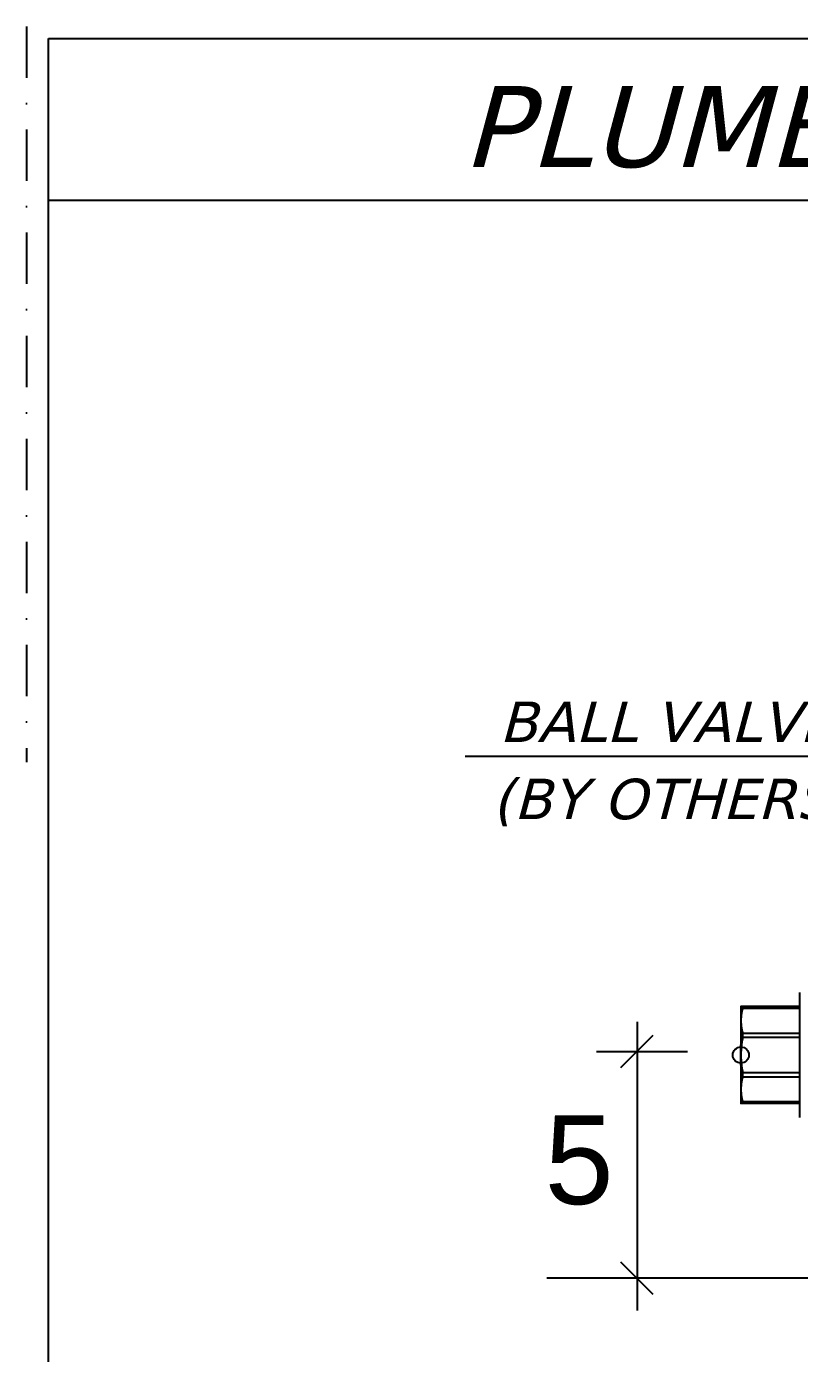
# Model space of a CAD drawing. Extents: x -2975 to 7327, y -1166 to 1029.
# Drawn here: x 5686.9 to 5878.2, y -208.8 to 119.5 of the extents above; entities that cross this region are included whole.
import ezdxf

# ---------------------------------------------------------------- set-up
doc = ezdxf.new("R2010")
doc.units = 0
doc.linetypes.add('DASHDOT', pattern=[25.4, 12.7, -6.35, 0, -6.35])
for name, color, linetype in [('legint', 4, 'Continuous'), ('PLAMPING', 5, 'Continuous'), ('taixt plumbing', 5, 'Continuous')]:
    doc.layers.add(name, color=color, linetype=linetype)
doc.styles.add('ROMANS', font='verdanai.ttf', dxfattribs={"height": 0.4})
doc.styles.get("Standard").update_dxf_attribs({"font": 'arial.ttf'})

# ---------------------------------------------------------------- blocks, each defined once
blk = doc.blocks.new('A$C60660C13')
at = {"layer": 'PLAMPING'}
for p, q in [((2802.13, -53.7), (3281.98, -53.7)), ((3026.8, -191.4), (2905.23, -191.4)), ((2988, -249.72), (2988, -280.72)), ((2973.5, -253.22), (2973.5, -256.74)), ((2988, -253.22), (2973.93, -253.22)), ((2973.93, -253.22), (2988, -253.22)), ((2973.93, -253.22), (2973.93, -253.69)), ((2988, -253.69), (2973.93, -253.69)), ((2947.82, -257), (2947.82, -328.46)), ((2973.5, -256.74), (2973.5, -265.23)), ((2951.73, -260.41), (2943.73, -268.41)), ((2973.93, -259.79), (2988, -259.79)), ((2973.93, -259.79), (2973.93, -260.92)), ((2988, -260.92), (2973.93, -260.92)), ((2960.29, -264.41), (2937.73, -264.41)), ((2973.5, -267.73), (2973.5, -262.73)), ((2973.5, -265.23), (2973.5, -273.71)), ((2973.93, -269.54), (2988, -269.54)), ((2973.93, -269.54), (2973.93, -270.67)), ((2988, -270.67), (2973.93, -270.67)), ((2973.5, -273.71), (2973.5, -277.22)), ((2973.93, -276.76), (2988, -276.76)), ((2973.93, -276.76), (2973.93, -277.22)), ((2988, -277.22), (2973.93, -277.22)), ((2951.82, -324.46), (2943.82, -316.46)), ((3236.49, -320.46), (2925.48, -320.46)), ((2960.38, -320.46), (2937.82, -320.46))]:
    blk.add_line(p, q, dxfattribs=at)
blk.add_lwpolyline([(2802.13, -13.7), (3280.71, -13.7), (3280.71, -678.57), (2802.13, -678.57)], close=True, dxfattribs=at)
for points in [[(2973.93, -253.22), (2973.9, -253.22), (2973.86, -253.22), (2973.83, -253.22), (2973.8, -253.22), (2973.77, -253.22), (2973.74, -253.22), (2973.72, -253.22), (2973.69, -253.22), (2973.67, -253.22), (2973.65, -253.22), (2973.63, -253.22), (2973.61, -253.22), (2973.59, -253.22), (2973.58, -253.22), (2973.56, -253.22), (2973.55, -253.22), (2973.54, -253.22), (2973.53, -253.22), (2973.52, -253.22), (2973.51, -253.22), (2973.5, -253.22), (2973.5, -253.22), (2973.5, -253.22), (2973.5, -253.22)], [(2973.5, -253.22), (2973.5, -253.22), (2973.5, -253.22), (2973.5, -253.22), (2973.51, -253.22), (2973.52, -253.22), (2973.53, -253.22), (2973.54, -253.22), (2973.55, -253.22), (2973.56, -253.22), (2973.58, -253.22), (2973.59, -253.22), (2973.61, -253.22), (2973.63, -253.22), (2973.65, -253.22), (2973.67, -253.22), (2973.69, -253.22), (2973.72, -253.22), (2973.74, -253.22), (2973.77, -253.22), (2973.8, -253.22), (2973.83, -253.22), (2973.86, -253.22), (2973.9, -253.22), (2973.93, -253.22)], [(2973.93, -253.69), (2973.9, -253.82), (2973.86, -253.95), (2973.83, -254.07), (2973.8, -254.2), (2973.77, -254.33), (2973.74, -254.45), (2973.72, -254.58), (2973.69, -254.71), (2973.67, -254.83), (2973.65, -254.96), (2973.63, -255.09), (2973.61, -255.21), (2973.59, -255.34), (2973.58, -255.47), (2973.56, -255.6), (2973.55, -255.72), (2973.54, -255.85), (2973.53, -255.98), (2973.52, -256.1), (2973.51, -256.23), (2973.5, -256.36), (2973.5, -256.49), (2973.5, -256.61), (2973.5, -256.74)], [(2973.5, -256.74), (2973.5, -256.87), (2973.5, -257), (2973.5, -257.12), (2973.51, -257.25), (2973.52, -257.38), (2973.53, -257.51), (2973.54, -257.63), (2973.55, -257.76), (2973.56, -257.89), (2973.58, -258.01), (2973.59, -258.14), (2973.61, -258.27), (2973.63, -258.4), (2973.65, -258.52), (2973.67, -258.65), (2973.69, -258.78), (2973.72, -258.91), (2973.74, -259.03), (2973.77, -259.16), (2973.8, -259.29), (2973.83, -259.41), (2973.86, -259.54), (2973.9, -259.67), (2973.93, -259.79)], [(2973.93, -260.92), (2973.9, -261.1), (2973.86, -261.28), (2973.83, -261.46), (2973.8, -261.64), (2973.77, -261.82), (2973.74, -262), (2973.72, -262.18), (2973.69, -262.35), (2973.67, -262.53), (2973.65, -262.71), (2973.63, -262.89), (2973.61, -263.07), (2973.59, -263.25), (2973.58, -263.43), (2973.56, -263.61), (2973.55, -263.79), (2973.54, -263.97), (2973.53, -264.15), (2973.52, -264.33), (2973.51, -264.51), (2973.5, -264.69), (2973.5, -264.87), (2973.5, -265.05), (2973.5, -265.23)], [(2973.5, -265.23), (2973.5, -265.41), (2973.5, -265.59), (2973.5, -265.77), (2973.51, -265.95), (2973.52, -266.13), (2973.53, -266.31), (2973.54, -266.49), (2973.55, -266.67), (2973.56, -266.85), (2973.58, -267.03), (2973.59, -267.21), (2973.61, -267.39), (2973.63, -267.57), (2973.65, -267.75), (2973.67, -267.93), (2973.69, -268.11), (2973.72, -268.29), (2973.74, -268.47), (2973.77, -268.65), (2973.8, -268.82), (2973.83, -269), (2973.86, -269.18), (2973.9, -269.36), (2973.93, -269.54)], [(2973.93, -270.67), (2973.9, -270.8), (2973.86, -270.92), (2973.83, -271.05), (2973.8, -271.17), (2973.77, -271.3), (2973.74, -271.43), (2973.72, -271.55), (2973.69, -271.68), (2973.67, -271.81), (2973.65, -271.93), (2973.63, -272.06), (2973.61, -272.19), (2973.59, -272.31), (2973.58, -272.44), (2973.56, -272.57), (2973.55, -272.7), (2973.54, -272.82), (2973.53, -272.95), (2973.52, -273.08), (2973.51, -273.2), (2973.5, -273.33), (2973.5, -273.46), (2973.5, -273.59), (2973.5, -273.71)], [(2973.5, -273.71), (2973.5, -273.84), (2973.5, -273.97), (2973.5, -274.09), (2973.51, -274.22), (2973.52, -274.35), (2973.53, -274.47), (2973.54, -274.6), (2973.55, -274.73), (2973.56, -274.86), (2973.58, -274.98), (2973.59, -275.11), (2973.61, -275.24), (2973.63, -275.36), (2973.65, -275.49), (2973.67, -275.62), (2973.69, -275.75), (2973.72, -275.87), (2973.74, -276), (2973.77, -276.13), (2973.8, -276.25), (2973.83, -276.38), (2973.86, -276.5), (2973.9, -276.63), (2973.93, -276.76)], [(2973.93, -277.22), (2973.9, -277.22), (2973.86, -277.22), (2973.83, -277.22), (2973.8, -277.22), (2973.77, -277.22), (2973.74, -277.22), (2973.72, -277.22), (2973.69, -277.22), (2973.67, -277.22), (2973.65, -277.22), (2973.63, -277.22), (2973.61, -277.22), (2973.59, -277.22), (2973.58, -277.22), (2973.56, -277.22), (2973.55, -277.22), (2973.54, -277.22), (2973.53, -277.22), (2973.52, -277.22), (2973.51, -277.22), (2973.5, -277.22), (2973.5, -277.22), (2973.5, -277.22), (2973.5, -277.22)]]:
    blk.add_lwpolyline(points, dxfattribs=at)
blk.add_circle((2973.5, -265.23), 2, dxfattribs=at)
at = {"layer": 'taixt plumbing', "linetype": 'DASHDOT'}
blk.add_line((2796.73, -10.77), (2796.73, -192.79), dxfattribs=at)
at = {"layer": 'PLAMPING', "style": 'ROMANS'}
for s, height, p in [('PLUMBING DETAILS', 20, (2904.53, -45.51)), ('BALL VALVE', 10, (2913.7, -187.78)), ('(BY OTHERS)', 10, (2911.89, -206.87))]:
    blk.add_text(s, height=height, dxfattribs=at).set_placement(p)
at = {"layer": 'PLAMPING', "insert": (2933.47, -291.27), "char_height": 22, "attachment_point": 5}
blk.add_mtext('\\A1;5', dxfattribs=at)

msp = doc.modelspace()

# ---------------------------------------------------------------- block references
at = {"layer": 'legint'}
msp.add_blockref('A$C60660C13', (2890.202, 130.269), dxfattribs=at)

doc.saveas('drawing.dxf')
